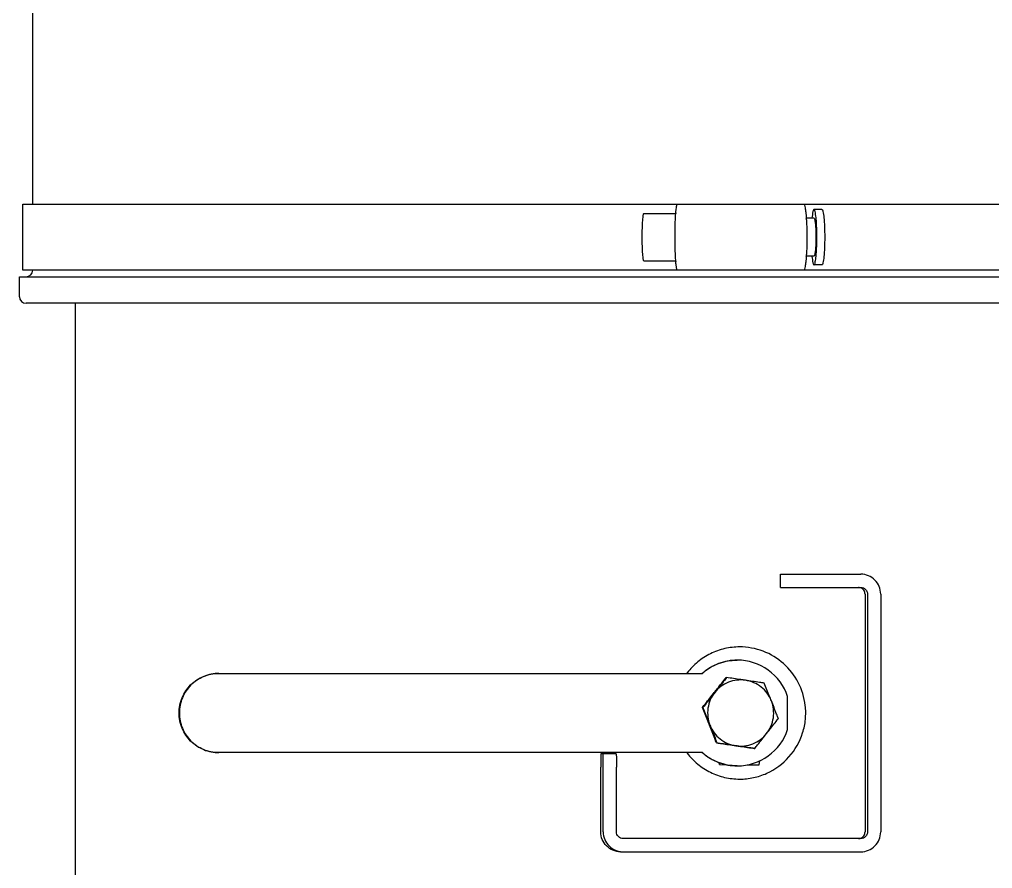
# Model space of a CAD drawing. Header units: millimetres. Extents: x 6781 to 13993, y -7973 to 4183.
# Drawn here: x 11494.6 to 11641.8, y -5804.4 to -5675.9 of the extents above; entities that cross this region are included whole.
import ezdxf

# ---------------------------------------------------------------- set-up
doc = ezdxf.new("R2010")
doc.units = ezdxf.units.MM
doc.header["$LTSCALE"] = 307.34
doc.layers.get('0').update_dxf_attribs({"linetype": 'CONTINUOUS'})

msp = doc.modelspace()

# ---------------------------------------------------------------- linework, layer by layer
at = {"color": 0, "linetype": 'Continuous'}
for p, q in [((11496.56262, -5703.89485), (11496.56262, -5671.50734)), ((11495.06262, -5713.89485), (11495.06262, -5703.89485)), ((11495.06262, -5703.89485), (11709.06262, -5703.89485)), ((11615.99927, -5704.69175), (11614.8103, -5704.69175)), ((11589.07776, -5705.30732), (11593.89217, -5705.30732)), ((11614.8103, -5706.03783), (11613.64177, -5706.03783)), ((11613.64223, -5705.99105), (11613.64434, -5706.02013)), ((11614.50066, -5705.98922), (11614.49788, -5706.01802)), ((11589.07776, -5712.48238), (11593.89217, -5712.48238)), ((11614.8103, -5711.75187), (11613.64177, -5711.75187)), ((11613.64434, -5711.76958), (11613.64223, -5711.79866)), ((11614.49868, -5711.77991), (11614.50165, -5711.81048)), ((11709.06262, -5713.89485), (11495.06262, -5713.89485)), ((11615.99927, -5713.09796), (11614.8103, -5713.09796)), ((11494.56262, -5714.89485), (11709.56262, -5714.89485)), ((11494.56262, -5717.89485), (11494.56262, -5714.89485)), ((11708.56262, -5718.89485), (11495.56262, -5718.89485)), ((11503.06262, -5870.83218), (11503.06262, -5718.89485)), ((11609.76362, -5761.89485), (11609.76362, -5759.89485)), ((11609.76385, -5759.89485), (11621.90456, -5759.89485)), ((11609.76385, -5761.89485), (11621.90456, -5761.89485)), ((11622.53269, -5762.89485), (11622.53269, -5798.89485)), ((11622.90445, -5762.89485), (11622.90445, -5798.89485)), ((11624.90423, -5762.89485), (11624.90423, -5798.89485)), ((11524.75928, -5774.89485), (11597.91811, -5774.89485)), ((11601.50945, -5775.52897), (11601.57543, -5775.52897)), ((11610.80669, -5783.39742), (11610.80669, -5778.39229)), ((11597.9283, -5780.05731), (11597.99428, -5780.05731)), ((11600.05894, -5785.42319), (11600.12492, -5785.42319)), ((11597.91811, -5786.89485), (11524.75928, -5786.89485)), ((11584.87891, -5787.09485), (11582.56685, -5787.09485)), ((11605.77074, -5786.26073), (11605.83672, -5786.26073)), ((11600.49328, -5788.71062), (11600.45186, -5788.40975)), ((11600.46732, -5788.41408), (11600.50815, -5788.71062)), ((11600.49328, -5788.71062), (11600.50815, -5788.71062)), ((11600.50815, -5788.71062), (11601.55964, -5788.71944)), ((11604.70197, -5788.74579), (11606.50727, -5788.76093)), ((11606.50727, -5788.76093), (11606.60949, -5788.10063)), ((11582.53711, -5798.89485), (11582.53711, -5789.09485)), ((11582.90887, -5798.89485), (11582.90887, -5789.09485)), ((11584.90865, -5798.89485), (11584.90865, -5789.09485)), ((11621.90456, -5799.89485), (11585.90854, -5799.89485)), ((11585.53678, -5801.89485), (11621.90456, -5801.89485))]:
    msp.add_line(p, q, dxfattribs=at)
for centre, radius, start, end in [((11615.90594, -5706.94527), 22.07647, 175.4571655, 175.6875785), ((11585.16661, -5708.05956), 28.55066, 3.6265868, 4.0962404), ((11599.86812, -5707.47666), 15.32419, 5.5132302, 5.8194451), ((11615.90594, -5710.84443), 22.07647, 184.3124215, 184.5428345), ((11585.16661, -5709.73015), 28.55066, 355.9037596, 356.3734132), ((11601.12259, -5710.44004), 14.06331, 353.5405439, 354.4483537), ((11495.56262, -5713.89485), 1, 270, 0), ((11495.56262, -5717.89485), 1, 180, 270), ((11621.53214, -5762.89962), 1.00477, 74.9936619, 89.9620844), ((11621.5335, -5762.89245), 0.99749, 69.7584897, 74.9627014), ((11603.56512, -5780.89836), 10.00661, 142.440523, 143.0350509), ((11603.13812, -5780.86371), 7.95886, 131.1546782, 131.4127491), ((11603.55369, -5780.90004), 9.99227, 216.91128, 217.519871), ((11603.13812, -5780.926), 7.95886, 228.5872509, 228.8453218), ((11621.53214, -5798.89008), 1.00477, 270.0379065, 285.0052193), ((11621.5335, -5798.89725), 0.99749, 285.0361763, 290.241619)]:
    msp.add_arc(centre, radius, start, end, dxfattribs=at)
for points, knots in [([(11593.89883, -5705.19672), (11593.91355, -5705.01157), (11593.94205, -5704.6944), (11594.00062, -5704.27012), (11594.04938, -5704.04656), (11594.10626, -5703.89504), (11594.14219, -5703.89492)], [0, 0, 0, 0, 0.415958647, 0.725434455, 0.919533137, 1, 1, 1, 1]), ([(11613.2273, -5703.89492), (11613.28896, -5703.89507), (11613.3961, -5704.13835), (11613.47854, -5704.51132), (11613.57777, -5705.19001), (11613.62092, -5705.69823), (11613.64223, -5705.99105)], [0, 0, 0, 0, 0.0853732, 0.283517193, 0.593522979, 1, 1, 1, 1]), ([(11614.8103, -5704.69175), (11614.76994, -5704.69175), (11614.68908, -5704.8319), (11614.58753, -5705.23726), (11614.53205, -5705.66745), (11614.50066, -5705.98922)], [0, 0, 0, 0, 0.089257431, 0.285103025, 1, 1, 1, 1]), ([(11615.11333, -5705.92288), (11615.08217, -5705.61725), (11615.02754, -5705.20966), (11614.92812, -5704.82317), (11614.84905, -5704.69175), (11614.8103, -5704.69175)], [0, 0, 0, 0, 0.714299149, 0.909901279, 1, 1, 1, 1]), ([(11615.99935, -5704.69183), (11616.03812, -5704.69194), (11616.11717, -5704.82318), (11616.21661, -5705.21065), (11616.33227, -5706.08027), (11616.40786, -5707.36254), (11616.42782, -5708.35859), (11616.42782, -5708.89485)], [0, 0, 0, 0, 0.027263433, 0.08643979, 0.302511455, 0.62284934, 1, 1, 1, 1]), ([(11588.81827, -5708.89485), (11588.81827, -5708.43712), (11588.8296, -5707.5928), (11588.87306, -5706.59253), (11588.92637, -5705.95374), (11588.96946, -5705.61062), (11589.00776, -5705.43251), (11589.04924, -5705.30732), (11589.07776, -5705.30732)], [0, 0, 0, 0, 0.379751801, 0.701902832, 0.825789139, 0.91829942, 0.976333404, 1, 1, 1, 1]), ([(11593.78057, -5708.89485), (11593.78057, -5708.56117), (11593.79006, -5707.3574), (11593.82652, -5706.15299), (11593.89198, -5705.28524)], [0, 0, 0, 0, 0.277168533, 1, 1, 1, 1]), ([(11613.6601, -5706.25363), (11613.67308, -5706.45822), (11613.71987, -5707.33788), (11613.73703, -5708.21899), (11613.73703, -5708.89485)], [0, 0, 0, 0, 0.232731946, 1, 1, 1, 1]), ([(11614.8103, -5706.03783), (11614.89178, -5706.03783), (11614.9465, -5706.45039), (11615.04113, -5706.93474), (11615.08626, -5707.87167), (11615.1016, -5708.53029), (11615.1016, -5708.89485)], [0, 0, 0, 0, 0.084478796, 0.301018502, 0.622010705, 1, 1, 1, 1]), ([(11615.23885, -5708.89485), (11615.23885, -5708.63092), (11615.22896, -5707.66661), (11615.18875, -5706.70166), (11615.12142, -5706.00438)], [0, 0, 0, 0, 0.273663933, 1, 1, 1, 1]), ([(11589.07775, -5712.48234), (11589.04921, -5712.4823), (11589.00768, -5712.35722), (11588.96952, -5712.17899), (11588.92635, -5711.83598), (11588.87307, -5711.19719), (11588.82959, -5710.19694), (11588.81827, -5709.3526), (11588.81827, -5708.89485)], [0, 0, 0, 0, 0.023676856, 0.081705496, 0.17420372, 0.298079185, 0.620234028, 1, 1, 1, 1]), ([(11593.89198, -5712.50447), (11593.87273, -5712.24935), (11593.80159, -5711.0474), (11593.78057, -5709.84294), (11593.78057, -5708.89485)], [0, 0, 0, 0, 0.212511327, 1, 1, 1, 1]), ([(11613.73703, -5708.89485), (11613.73703, -5709.12577), (11613.73063, -5710.00659), (11613.70125, -5710.88744), (11613.6601, -5711.53608)], [0, 0, 0, 0, 0.262145575, 1, 1, 1, 1]), ([(11615.1016, -5708.89485), (11615.1016, -5709.25946), (11615.08626, -5709.9181), (11615.04113, -5710.85512), (11614.9465, -5711.3393), (11614.89173, -5711.75192), (11614.81028, -5711.75184)], [0, 0, 0, 0, 0.378031478, 0.699032322, 0.915548034, 1, 1, 1, 1]), ([(11615.11993, -5711.80057), (11615.14034, -5711.59131), (11615.21554, -5710.62449), (11615.23885, -5709.65419), (11615.23885, -5708.89485)], [0, 0, 0, 0, 0.216847617, 1, 1, 1, 1]), ([(11616.42782, -5708.89485), (11616.42782, -5709.43112), (11616.40786, -5710.42717), (11616.33227, -5711.70943), (11616.21661, -5712.57906), (11616.11717, -5712.96653), (11616.03812, -5713.09777), (11615.99935, -5713.09788)], [0, 0, 0, 0, 0.377150519, 0.697488391, 0.913560107, 0.972736529, 1, 1, 1, 1]), ([(11613.64223, -5711.79866), (11613.62092, -5712.09148), (11613.57777, -5712.5997), (11613.47854, -5713.27839), (11613.3961, -5713.65136), (11613.28896, -5713.89464), (11613.2273, -5713.89479)], [0, 0, 0, 0, 0.406477021, 0.716482806, 0.9146268, 1, 1, 1, 1]), ([(11614.50165, -5711.81048), (11614.53302, -5712.12993), (11614.58841, -5712.55684), (11614.6896, -5712.95921), (11614.7703, -5713.09801), (11614.81039, -5713.09788)], [0, 0, 0, 0, 0.715054041, 0.910684084, 1, 1, 1, 1]), ([(11614.81039, -5713.09788), (11614.9163, -5713.09754), (11615.00373, -5712.57), (11615.06622, -5712.28992), (11615.09662, -5712.02217)], [0, 0, 0, 0, 0.282133578, 1, 1, 1, 1]), ([(11594.14219, -5713.89479), (11594.10626, -5713.89467), (11594.04938, -5713.74314), (11594.00062, -5713.51958), (11593.94205, -5713.0953), (11593.91355, -5712.77813), (11593.89883, -5712.59299)], [0, 0, 0, 0, 0.080466863, 0.274565545, 0.584041353, 1, 1, 1, 1]), ([(11624.90423, -5762.89485), (11624.90423, -5762.50466), (11624.74813, -5761.71577), (11624.08055, -5760.71866), (11623.08355, -5760.05098), (11622.29471, -5759.89485), (11621.90456, -5759.89485)], [0, 0, 0, 0, 0.250022778, 0.500018059, 0.750002763, 1, 1, 1, 1]), ([(11622.53269, -5762.89485), (11622.53269, -5762.69503), (11622.40666, -5762.28557), (11622.06608, -5762.02569), (11621.87861, -5761.95656)], [0, 0, 0, 0, 0.500023223, 1, 1, 1, 1]), ([(11621.90456, -5761.89485), (11622.15966, -5761.89485), (11622.69115, -5762.10823), (11622.90445, -5762.63974), (11622.90445, -5762.89485)], [0, 0, 0, 0, 0.499980392, 1, 1, 1, 1]), ([(11603.55887, -5770.89487), (11602.79793, -5770.89483), (11601.27036, -5771.07003), (11599.10261, -5771.84517), (11597.16668, -5773.09109), (11596.09655, -5774.19524), (11595.63266, -5774.79848)], [0, 0, 0, 0, 0.249994336, 0.499991351, 0.74999271, 1, 1, 1, 1]), ([(11613.49052, -5779.73948), (11613.35122, -5778.54176), (11612.62736, -5776.17533), (11610.35559, -5773.26093), (11607.19859, -5771.34065), (11604.76455, -5770.89492), (11603.55887, -5770.89487)], [0, 0, 0, 0, 0.250012208, 0.500016782, 0.750011362, 1, 1, 1, 1]), ([(11597.90044, -5774.8712), (11598.61761, -5774.24437), (11600.29141, -5773.24081), (11602.21212, -5772.89483), (11603.16457, -5772.89487)], [0, 0, 0, 0, 0.50001307, 1, 1, 1, 1]), ([(11603.20918, -5772.89487), (11602.25085, -5772.89483), (11600.31808, -5773.24517), (11598.63685, -5774.26092), (11597.91811, -5774.89485)], [0, 0, 0, 0, 0.499990563, 1, 1, 1, 1]), ([(11610.80669, -5778.39229), (11610.2928, -5776.83179), (11608.22351, -5773.96353), (11604.85199, -5772.89492), (11603.20918, -5772.89487)], [0, 0, 0, 0, 0.500018777, 1, 1, 1, 1]), ([(11518.71534, -5780.89485), (11518.71534, -5780.11449), (11519.02753, -5778.53672), (11520.36265, -5776.54242), (11522.35673, -5775.20711), (11523.93439, -5774.89485), (11524.71467, -5774.89485)], [0, 0, 0, 0, 0.250013658, 0.500018076, 0.750011908, 1, 1, 1, 1]), ([(11524.75928, -5774.89485), (11523.979, -5774.89485), (11522.40134, -5775.20711), (11520.40726, -5776.54242), (11519.07214, -5778.53672), (11518.75995, -5780.11449), (11518.75995, -5780.89485)], [0, 0, 0, 0, 0.249988118, 0.499981957, 0.749986368, 1, 1, 1, 1]), ([(11599.71469, -5777.79314), (11599.86479, -5777.60334), (11600.46242, -5776.84812), (11601.06096, -5776.09363), (11601.50945, -5775.52897)], [0, 0, 0, 0, 0.251256061, 1, 1, 1, 1]), ([(11601.57543, -5775.52897), (11601.42791, -5775.71633), (11600.83304, -5776.47152), (11600.23744, -5777.22614), (11599.78904, -5777.79314)], [0, 0, 0, 0, 0.248050747, 1, 1, 1, 1]), ([(11604.43552, -5775.94774), (11604.19608, -5775.91263), (11603.24274, -5775.7729), (11602.28937, -5775.63337), (11601.57543, -5775.52897)], [0, 0, 0, 0, 0.251158575, 1, 1, 1, 1]), ([(11604.43552, -5775.94774), (11604.00508, -5775.88463), (11603.12333, -5775.87141), (11601.84391, -5776.19463), (11600.69135, -5776.83731), (11600.05891, -5777.45189), (11599.78904, -5777.79314)], [0, 0, 0, 0, 0.249994587, 0.49999084, 0.749992002, 1, 1, 1, 1]), ([(11607.28723, -5776.36652), (11607.05153, -5776.33186), (11606.10098, -5776.19213), (11605.15041, -5776.05257), (11604.43552, -5775.94774)], [0, 0, 0, 0, 0.247959322, 1, 1, 1, 1]), ([(11608.35674, -5779.04946), (11608.19617, -5778.64509), (11607.76676, -5777.8748), (11606.84718, -5776.92828), (11605.71439, -5776.25135), (11604.86595, -5776.01086), (11604.43552, -5775.94774)], [0, 0, 0, 0, 0.250009914, 0.500012992, 0.750009108, 1, 1, 1, 1]), ([(11608.35674, -5779.04946), (11608.26744, -5778.82457), (11607.91182, -5777.92991), (11607.55491, -5777.03576), (11607.28723, -5776.36652)], [0, 0, 0, 0, 0.251323076, 1, 1, 1, 1]), ([(11597.9283, -5780.05731), (11598.07582, -5779.86995), (11598.67068, -5779.11476), (11599.26628, -5778.36014), (11599.71469, -5777.79314)], [0, 0, 0, 0, 0.248050262, 1, 1, 1, 1]), ([(11599.78904, -5777.79314), (11599.63894, -5777.98294), (11599.04131, -5778.73816), (11598.44277, -5779.49266), (11597.99428, -5780.05731)], [0, 0, 0, 0, 0.251256408, 1, 1, 1, 1]), ([(11599.78904, -5777.79314), (11599.51916, -5778.1344), (11599.06685, -5778.89149), (11598.70702, -5780.16121), (11598.68725, -5781.4808), (11598.90322, -5782.33588), (11599.06379, -5782.74025)], [0, 0, 0, 0, 0.249995472, 0.499996168, 0.749998917, 1, 1, 1, 1]), ([(11598.98943, -5782.74025), (11598.90016, -5782.51543), (11598.54558, -5781.62147), (11598.19226, -5780.727), (11597.9283, -5780.05731)], [0, 0, 0, 0, 0.251519439, 1, 1, 1, 1]), ([(11597.99428, -5780.05731), (11598.08305, -5780.27926), (11598.44039, -5781.17324), (11598.79671, -5782.06763), (11599.06379, -5782.74025)], [0, 0, 0, 0, 0.24829294, 1, 1, 1, 1]), ([(11603.55829, -5790.89484), (11604.25967, -5790.89487), (11605.66736, -5790.74571), (11608.3426, -5789.87202), (11611.2531, -5787.74708), (11613.02728, -5784.61038), (11613.58601, -5781.85189), (11613.57155, -5780.43626), (11613.49052, -5779.73948)], [0, 0, 0, 0, 0.125340677, 0.250682495, 0.499980874, 0.74929073, 0.874642606, 1, 1, 1, 1]), ([(11607.63148, -5783.99657), (11607.90136, -5783.65531), (11608.35368, -5782.89822), (11608.7135, -5781.62849), (11608.73327, -5780.30891), (11608.5173, -5779.45383), (11608.35674, -5779.04946)], [0, 0, 0, 0, 0.249995472, 0.499996168, 0.749998917, 1, 1, 1, 1]), ([(11609.41787, -5781.7324), (11609.33037, -5781.5104), (11608.9775, -5780.61576), (11608.6236, -5779.72152), (11608.35674, -5779.04946)], [0, 0, 0, 0, 0.248112053, 1, 1, 1, 1]), ([(11524.71467, -5786.89485), (11523.93439, -5786.89485), (11522.35673, -5786.5826), (11520.36265, -5785.24728), (11519.02753, -5783.25298), (11518.71534, -5781.67521), (11518.71534, -5780.89485)], [0, 0, 0, 0, 0.249988118, 0.499981957, 0.749986368, 1, 1, 1, 1]), ([(11518.75995, -5780.89485), (11518.75995, -5781.67521), (11519.07214, -5783.25298), (11520.40726, -5785.24728), (11522.40134, -5786.5826), (11523.979, -5786.89485), (11524.75928, -5786.89485)], [0, 0, 0, 0, 0.250013658, 0.500018076, 0.750011908, 1, 1, 1, 1]), ([(11600.05894, -5785.42319), (11599.97017, -5785.20124), (11599.61283, -5784.30726), (11599.25651, -5783.41287), (11598.98943, -5782.74025)], [0, 0, 0, 0, 0.24829294, 1, 1, 1, 1]), ([(11599.06379, -5782.74025), (11599.22435, -5783.14461), (11599.65334, -5783.91457), (11600.26767, -5784.5466), (11600.60889, -5784.81651)], [0, 0, 0, 0, 0.500006853, 1, 1, 1, 1]), ([(11599.06379, -5782.74025), (11599.15305, -5782.96507), (11599.50764, -5783.85903), (11599.86096, -5784.75351), (11600.12492, -5785.42319)], [0, 0, 0, 0, 0.251519439, 1, 1, 1, 1]), ([(11607.63148, -5783.99657), (11607.78151, -5783.80686), (11608.3776, -5783.05263), (11608.97278, -5782.29768), (11609.41787, -5781.7324)], [0, 0, 0, 0, 0.251586018, 1, 1, 1, 1]), ([(11602.98501, -5785.84196), (11603.41544, -5785.90508), (11604.29719, -5785.9183), (11605.57661, -5785.59508), (11606.72917, -5784.9524), (11607.36161, -5784.33781), (11607.63148, -5783.99657)], [0, 0, 0, 0, 0.249994587, 0.49999084, 0.749992002, 1, 1, 1, 1]), ([(11603.20918, -5788.89484), (11604.85199, -5788.89479), (11608.22351, -5787.82618), (11610.2928, -5784.95792), (11610.80669, -5783.39742)], [0, 0, 0, 0, 0.499981223, 1, 1, 1, 1]), ([(11605.83672, -5786.26073), (11605.98548, -5786.07344), (11606.58433, -5785.31919), (11607.18245, -5784.56436), (11607.63148, -5783.99657)], [0, 0, 0, 0, 0.248354311, 1, 1, 1, 1]), ([(11602.91065, -5785.84196), (11602.6714, -5785.80688), (11601.72081, -5785.66744), (11600.77025, -5785.52778), (11600.05894, -5785.42319)], [0, 0, 0, 0, 0.251685083, 1, 1, 1, 1]), ([(11600.12492, -5785.42319), (11600.36179, -5785.45783), (11601.31517, -5785.59728), (11602.26852, -5785.7369), (11602.98501, -5785.84196)], [0, 0, 0, 0, 0.248444336, 1, 1, 1, 1]), ([(11600.60889, -5784.81651), (11600.9501, -5785.08641), (11601.70656, -5785.53869), (11602.55457, -5785.77885), (11602.98501, -5785.84196)], [0, 0, 0, 0, 0.500005206, 1, 1, 1, 1]), ([(11605.77074, -5786.26073), (11605.53388, -5786.2261), (11604.58049, -5786.08665), (11603.62714, -5785.94702), (11602.91065, -5785.84196)], [0, 0, 0, 0, 0.248444336, 1, 1, 1, 1]), ([(11602.98501, -5785.84196), (11603.22426, -5785.87705), (11604.17485, -5786.01649), (11605.12541, -5786.15615), (11605.83672, -5786.26073)], [0, 0, 0, 0, 0.251685083, 1, 1, 1, 1]), ([(11582.56685, -5787.09485), (11582.56349, -5787.09485), (11582.56487, -5787.11482), (11582.55916, -5787.13697), (11582.55834, -5787.18826), (11582.55329, -5787.28558), (11582.54984, -5787.45375), (11582.5452, -5787.69856), (11582.5418, -5787.998), (11582.53809, -5788.46929), (11582.53711, -5788.83972), (11582.53711, -5789.09485)], [0, 0, 0, 0, 0.005035234, 0.019496561, 0.043377207, 0.076452318, 0.168860182, 0.29318572, 0.444669144, 0.617466791, 1, 1, 1, 1]), ([(11582.90887, -5789.09485), (11582.90887, -5788.83972), (11582.9079, -5788.46929), (11582.90419, -5787.998), (11582.90078, -5787.69856), (11582.89614, -5787.45375), (11582.89269, -5787.28558), (11582.88765, -5787.18826), (11582.88683, -5787.13697), (11582.88112, -5787.11482), (11582.88249, -5787.09485), (11582.87913, -5787.09485)], [0, 0, 0, 0, 0.382533209, 0.555330856, 0.70681428, 0.831139818, 0.923547682, 0.956622793, 0.980503439, 0.994964766, 1, 1, 1, 1]), ([(11584.87891, -5787.09485), (11584.88227, -5787.09485), (11584.8809, -5787.11482), (11584.88661, -5787.13697), (11584.88743, -5787.18826), (11584.89247, -5787.28558), (11584.89592, -5787.45375), (11584.90056, -5787.69856), (11584.90397, -5787.998), (11584.90768, -5788.46929), (11584.90865, -5788.83972), (11584.90865, -5789.09485)], [0, 0, 0, 0, 0.005035234, 0.019496561, 0.043377207, 0.076452318, 0.168860182, 0.29318572, 0.444669144, 0.617466791, 1, 1, 1, 1]), ([(11595.62841, -5786.9857), (11596.09219, -5787.58968), (11597.1624, -5788.69528), (11599.09915, -5789.94294), (11601.26818, -5790.71932), (11602.79682, -5790.89481), (11603.55829, -5790.89484)], [0, 0, 0, 0, 0.250007763, 0.500009005, 0.750005564, 1, 1, 1, 1]), ([(11603.16457, -5788.89484), (11602.21212, -5788.89487), (11600.29141, -5788.5489), (11598.61761, -5787.54533), (11597.90044, -5786.91851)], [0, 0, 0, 0, 0.49998693, 1, 1, 1, 1]), ([(11597.91811, -5786.89485), (11598.63685, -5787.52879), (11600.31808, -5788.54453), (11602.25085, -5788.89487), (11603.20918, -5788.89484)], [0, 0, 0, 0, 0.500009437, 1, 1, 1, 1]), ([(11585.53678, -5801.89485), (11585.14663, -5801.89485), (11584.35779, -5801.73873), (11583.36079, -5801.07104), (11582.69321, -5800.07394), (11582.53711, -5799.28505), (11582.53711, -5798.89485)], [0, 0, 0, 0, 0.249997237, 0.499981941, 0.749977222, 1, 1, 1, 1]), ([(11582.90887, -5798.89485), (11582.90887, -5799.28505), (11583.06497, -5800.07394), (11583.73255, -5801.07104), (11584.72955, -5801.73873), (11585.51839, -5801.89485), (11585.90854, -5801.89485)], [0, 0, 0, 0, 0.250022778, 0.500018059, 0.750002763, 1, 1, 1, 1]), ([(11585.90854, -5799.89485), (11585.65344, -5799.89485), (11585.12195, -5799.68147), (11584.90865, -5799.14997), (11584.90865, -5798.89485)], [0, 0, 0, 0, 0.499980392, 1, 1, 1, 1]), ([(11621.87861, -5799.83314), (11622.06608, -5799.76402), (11622.40666, -5799.50413), (11622.53269, -5799.09468), (11622.53269, -5798.89485)], [0, 0, 0, 0, 0.499976681, 1, 1, 1, 1]), ([(11621.90456, -5801.89485), (11622.29471, -5801.89485), (11623.08355, -5801.73873), (11624.08055, -5801.07104), (11624.74813, -5800.07394), (11624.90423, -5799.28505), (11624.90423, -5798.89485)], [0, 0, 0, 0, 0.249997237, 0.499981941, 0.749977222, 1, 1, 1, 1]), ([(11622.90445, -5798.89485), (11622.90445, -5799.14997), (11622.69115, -5799.68147), (11622.15966, -5799.89485), (11621.90456, -5799.89485)], [0, 0, 0, 0, 0.500019486, 1, 1, 1, 1])]:
    msp.add_open_spline(points, degree=3, knots=knots, dxfattribs=at)

doc.saveas('drawing.dxf')
